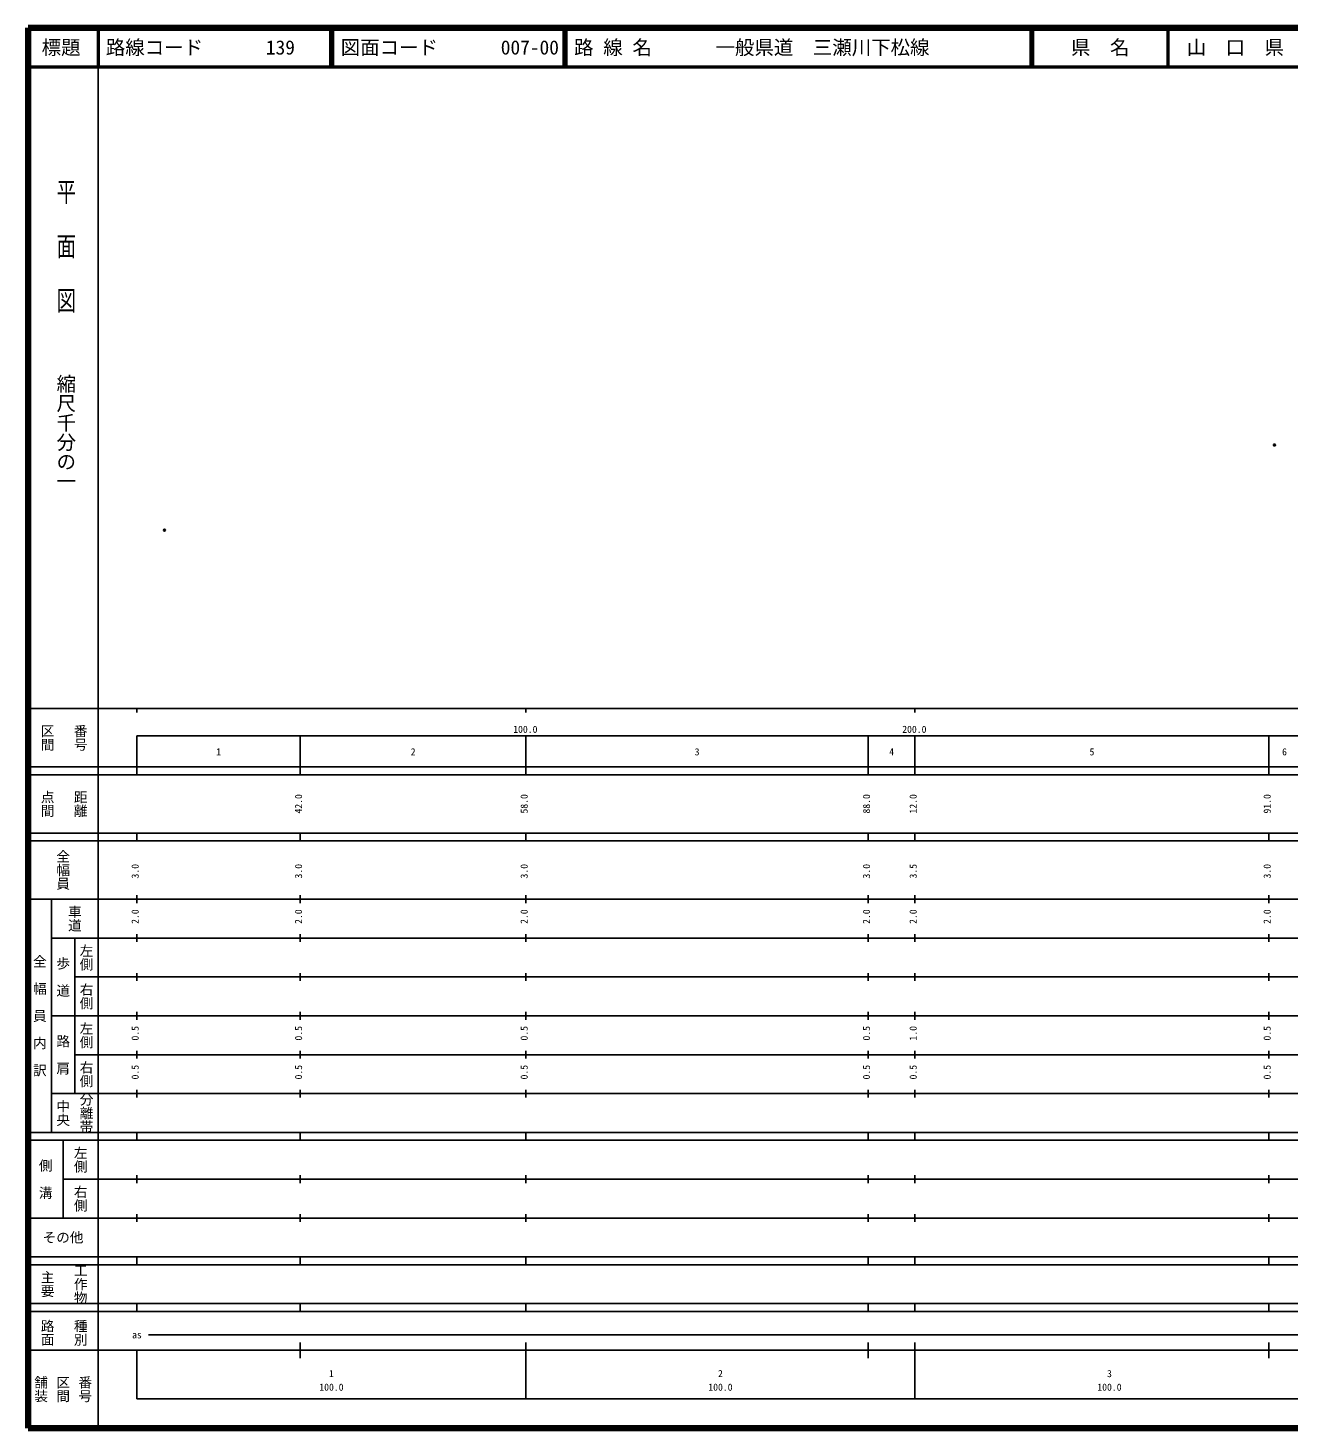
# Model space of a CAD drawing. Units: millimetres on the paper. Extents: x 40 to 680, y 20 to 380.
# Drawn here: x 40 to 364.2, y 20 to 380 of the extents above; entities that cross this region are included whole.
import ezdxf
from ezdxf.enums import TextEntityAlignment as Align

# ---------------------------------------------------------------- set-up
doc = ezdxf.new("R2010")
doc.units = ezdxf.units.MM
doc.header["$PDMODE"] = 32
doc.header["$PDSIZE"] = 0.5
doc.layers.add('M-OTRS', color=6, linetype='Continuous')
doc.layers.add('M-TTL-TXT', color=7, linetype='Continuous')
for name, color, linetype, lineweight in [('M-TTL', 2, 'Continuous', 140), ('M-TTL-BAND', 7, 'Continuous', 25), ('M-TTL-LINE', 7, 'Continuous', 50)]:
    doc.layers.add(name, color=color, linetype=linetype, lineweight=lineweight)
doc.styles.add('@ＭＳ ゴシック', font='')
doc.styles.add('ＭＳ ゴシック', font='')
doc.styles.get('@ＭＳ ゴシック').set_extended_font_data('@MS Gothic')
doc.styles.get('ＭＳ ゴシック').set_extended_font_data('MS Gothic')

msp = doc.modelspace()

# ---------------------------------------------------------------- linework, layer by layer
at = {"layer": 'M-OTRS'}
for p in [(360.402, 272.773), (75.055, 250.9)]:
    msp.add_point(p, dxfattribs=at)
at = {"layer": 'M-TTL'}
for p, q in [((40, 380), (40, 20)), ((680, 380), (40, 380)), ((40, 20), (680, 20))]:
    msp.add_line(p, q, dxfattribs=at)
at = {"layer": 'M-TTL-BAND'}
for p, q in [((58, 370), (58, 20)), ((40, 205), (579, 205)), ((68, 205), (68, 204)), ((168, 205), (168, 204)), ((268, 205), (268, 204)), ((68, 198), (579, 198)), ((68, 198), (68, 188)), ((110, 188), (110, 198)), ((168, 188), (168, 198)), ((256, 188), (256, 198)), ((268, 188), (268, 198)), ((359, 188), (359, 198)), ((40, 190), (579, 190)), ((40, 188), (579, 188)), ((40, 173), (579, 173)), ((68, 171), (68, 173)), ((110, 171), (110, 173)), ((168, 171), (168, 173)), ((256, 171), (256, 173)), ((268, 171), (268, 173)), ((359, 171), (359, 173)), ((40, 171), (579, 171)), ((40, 156), (579, 156)), ((46, 96), (46, 156)), ((68, 155), (68, 157)), ((110, 155), (110, 157)), ((168, 155), (168, 157)), ((256, 155), (256, 157)), ((268, 155), (268, 157)), ((359, 155), (359, 157)), ((46, 146), (579, 146)), ((52, 146), (52, 106)), ((68, 145), (68, 147)), ((110, 145), (110, 147)), ((168, 145), (168, 147)), ((256, 145), (256, 147)), ((268, 145), (268, 147)), ((359, 145), (359, 147)), ((68, 135), (68, 137)), ((110, 135), (110, 137)), ((168, 135), (168, 137)), ((256, 135), (256, 137)), ((268, 135), (268, 137)), ((359, 135), (359, 137)), ((52, 136), (579, 136)), ((46, 126), (579, 126)), ((68, 125), (68, 127)), ((110, 125), (110, 127)), ((168, 125), (168, 127)), ((256, 125), (256, 127)), ((268, 125), (268, 127)), ((359, 125), (359, 127)), ((52, 116), (579, 116)), ((68, 115), (68, 117)), ((110, 115), (110, 117)), ((168, 115), (168, 117)), ((256, 115), (256, 117)), ((268, 115), (268, 117)), ((359, 115), (359, 117)), ((46, 106), (579, 106)), ((68, 105), (68, 107)), ((110, 105), (110, 107)), ((168, 105), (168, 107)), ((256, 105), (256, 107)), ((268, 105), (268, 107)), ((359, 105), (359, 107)), ((40, 96), (579, 96)), ((40, 94), (579, 94)), ((49, 94), (49, 74)), ((68, 94), (68, 96)), ((110, 94), (110, 96)), ((168, 94), (168, 96)), ((256, 94), (256, 96)), ((268, 94), (268, 96)), ((359, 94), (359, 96)), ((49, 84), (579, 84)), ((68, 83), (68, 85)), ((110, 83), (110, 85)), ((168, 83), (168, 85)), ((256, 83), (256, 85)), ((268, 83), (268, 85)), ((359, 83), (359, 85)), ((40, 74), (579, 74)), ((68, 73), (68, 75)), ((110, 73), (110, 75)), ((168, 73), (168, 75)), ((256, 73), (256, 75)), ((268, 73), (268, 75)), ((359, 73), (359, 75)), ((40, 64), (579, 64)), ((40, 62), (579, 62)), ((68, 62), (68, 64)), ((110, 62), (110, 64)), ((168, 62), (168, 64)), ((256, 62), (256, 64)), ((268, 62), (268, 64)), ((359, 62), (359, 64)), ((40, 52), (579, 52)), ((68, 50), (68, 52)), ((110, 50), (110, 52)), ((168, 50), (168, 52)), ((256, 50), (256, 52)), ((268, 50), (268, 52)), ((359, 50), (359, 52)), ((40, 50), (579, 50)), ((71, 44), (565, 44)), ((40, 40), (579, 40)), ((68, 40), (68, 27.5)), ((110, 38), (110, 42)), ((168, 27.5), (168, 42)), ((256, 38), (256, 42)), ((268, 27.5), (268, 42)), ((359, 38), (359, 42)), ((68, 27.5), (579, 27.5))]:
    msp.add_line(p, q, dxfattribs=at)
at = {"layer": 'M-TTL-LINE'}
for p, q in [((58, 380), (58, 370)), ((117.75, 380), (117.75, 370)), ((118.25, 380), (118.25, 370)), ((177.75, 380), (177.75, 370)), ((178.25, 380), (178.25, 370)), ((297.75, 380), (297.75, 370)), ((298.25, 380), (298.25, 370)), ((333, 380), (333, 370)), ((40, 370), (680, 370))]:
    msp.add_line(p, q, dxfattribs=at)

# ---------------------------------------------------------------- texts
at = {"layer": 'M-TTL-BAND', "style": '@ＭＳ ゴシック', "width": 1.4}
msp.add_text('平  面  図', height=3.666, rotation=270, dxfattribs=at).set_placement((49.777, 306.475), align=Align.MIDDLE_RIGHT)
at = {"layer": 'M-TTL-BAND', "style": '@ＭＳ ゴシック'}
msp.add_text('縮尺千分の一', height=3.666, rotation=270, dxfattribs=at).set_placement((49.777, 261.03), align=Align.MIDDLE_RIGHT)
for s, p in [('区間', (45, 197.5)), ('番号', (53.5, 197.5)), ('点間', (45, 180.5)), ('距離', (53.5, 180.5)), ('全幅員', (49, 163.5)), ('車道', (52, 151)), ('左側', (55, 141)), ('全\u3000幅\u3000員\u3000内\u3000訳', (43, 126)), ('歩\u3000道', (49, 136)), ('右側', (55, 131)), ('左側', (55, 121)), ('路\u3000肩', (49, 116)), ('右側', (55, 111)), ('分離帯', (55, 101)), ('中央', (49, 101)), ('左側', (53.5, 89)), ('側\u3000溝', (44.5, 84)), ('右側', (53.5, 79)), ('工作物', (53.5, 57)), ('主要', (45, 57)), ('路面', (45, 44.5)), ('種別', (53.5, 44.5)), ('舗装', (43.333, 30)), ('区間', (49, 30)), ('番号', (54.667, 30))]:
    msp.add_text(s, height=2.566, rotation=270, dxfattribs=at).set_placement(p, align=Align.MIDDLE_CENTER)
at = {"layer": 'M-TTL-BAND', "style": 'ＭＳ ゴシック'}
for s, p in [('100.0', (167.844, 198.195)), ('200.0', (267.844, 198.195)), ('1', (89, 192.405)), ('2', (139, 192.405)), ('3', (212, 192.405)), ('4', (262, 192.405)), ('5', (313.5, 192.405)), ('6', (363, 192.405)), ('as', (68, 42.5)), ('1', (118, 32.523)), ('2', (218, 32.523)), ('3', (318, 32.523)), ('100.0', (118, 29.033)), ('100.0', (218, 29.033)), ('100.0', (318, 29.033))]:
    msp.add_text(s, height=1.833, dxfattribs=at).set_placement(p, align=Align.BOTTOM_CENTER)
for s, p in [('42.0', (111, 180.5)), ('58.0', (169, 180.5)), ('88.0', (257, 180.5)), ('12.0', (269, 180.5)), ('91.0', (360, 180.5)), ('3.0', (69, 163.174)), ('3.0', (111, 163.174)), ('3.0', (169, 163.174)), ('3.0', (257, 163.174)), ('3.5', (269, 163.174)), ('3.0', (360, 163.174)), ('2.0', (69, 151.5)), ('2.0', (111, 151.5)), ('2.0', (169, 151.5)), ('2.0', (257, 151.5)), ('2.0', (269, 151.5)), ('2.0', (360, 151.5)), ('0.5', (69, 121.5)), ('0.5', (111, 121.5)), ('0.5', (169, 121.5)), ('0.5', (257, 121.5)), ('1.0', (269, 121.5)), ('0.5', (360, 121.5)), ('0.5', (69, 111.5)), ('0.5', (111, 111.5)), ('0.5', (169, 111.5)), ('0.5', (257, 111.5)), ('0.5', (269, 111.5)), ('0.5', (360, 111.5))]:
    msp.add_text(s, height=1.833, rotation=90, dxfattribs=at).set_placement(p, align=Align.BOTTOM_CENTER)
msp.add_text('その他', height=2.566, dxfattribs=at).set_placement((49, 69), align=Align.MIDDLE_CENTER)
at = {"layer": 'M-TTL-TXT', "style": 'ＭＳ ゴシック'}
for s, p in [('標題', (48.5, 375)), ('県\u3000名', (315.625, 375)), ('山\u3000口\u3000県', (350.375, 375))]:
    msp.add_text(s, height=3.666, dxfattribs=at).set_placement(p, align=Align.MIDDLE_CENTER)
for s, p in [('路線コード', (60, 375)), ('139', (101.142, 375)), ('図面コード', (120.38, 375)), ('007-00', (161.521, 375)), ('路 線 名', (180.38, 375)), ('一般県道\u3000三瀬川下松線', (216.734, 375))]:
    msp.add_text(s, height=3.666, dxfattribs=at).set_placement(p, align=Align.MIDDLE_LEFT)

doc.saveas('drawing.dxf')
